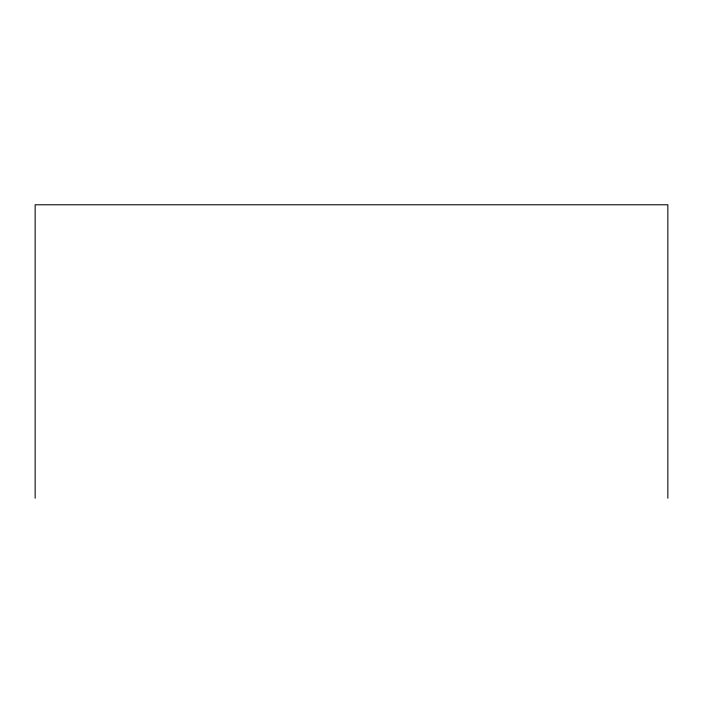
<?xml version="1.0" encoding="UTF-8"?>
<svg xmlns="http://www.w3.org/2000/svg" width="703" height="703" viewBox="0 0 703 703"><rect width="100%" height="100%" fill="white"/><g stroke="black" fill="none" stroke-linecap="round" stroke-linejoin="round"><path stroke-width="1.05" d="M667.85 498.216L667.85 204.784L35.15 204.784L35.15 498.216"/></g></svg>
